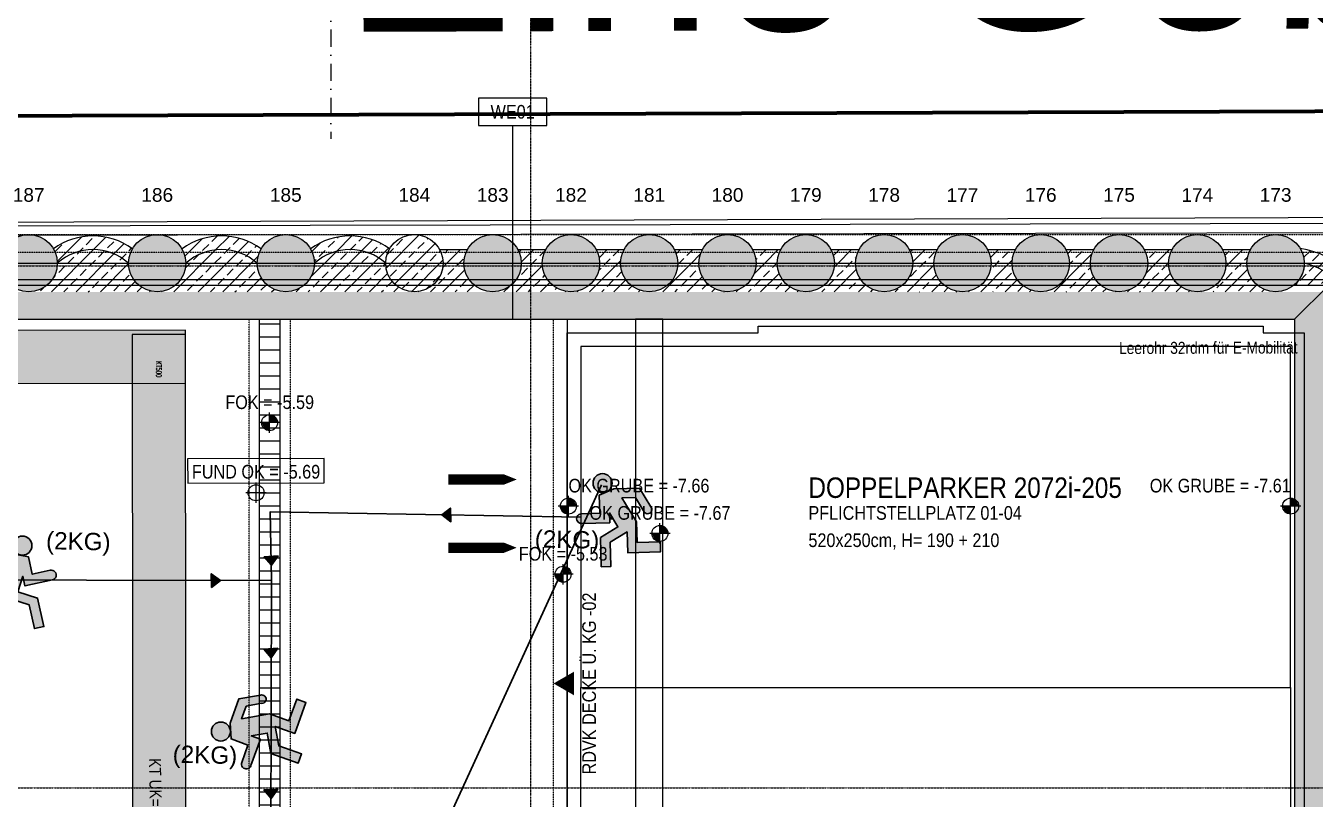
# Model space of a CAD drawing. Header units: millimetres. Extents: x -22184 to 119634, y -59962 to 51543.
# Drawn here: x 36323 to 45771, y -7859 to -2190 of the extents above; entities that cross this region are included whole.
import ezdxf
from ezdxf.enums import TextEntityAlignment as Align

# ---------------------------------------------------------------- set-up
doc = ezdxf.new("R2010")
doc.units = ezdxf.units.MM
for name, pattern in [('DASHDOT', [1, 0.5, -0.25, 0, -0.25]), ('HIDDEN2', [0.1875, 0.125, -0.0625]), ('STRICHPUNKT', [1, 0.5, -0.25, 0, -0.25]), ('STRICHPUNKTX2', [2, 1, -0.5, 0, -0.5])]:
    doc.linetypes.add(name, pattern=pattern)
for name, color, linetype in [('00-TXT---------M0', 8, 'Continuous'), ('00-WOL-G00-Lkg-M0', 22, 'Continuous'), ('01-SCH-G00-Lkg-M0', 8, 'STRICHPUNKTX2'), ('01-SYM-G00-Lkg-Aufbauten', 8, 'Continuous'), ('01-SYM-G00-Lkg-M0', 8, 'Continuous'), ('01-TXT---------M0', 1, 'Continuous'), ('01-TXT---------PP', 1, 'Continuous'), ('01-TXT-G00-LKG-M0', 1, 'Continuous'), ('02-ABB-G00-Lkg-M0', 50, 'Continuous'), ('02-ANS-G00-LKG-M0', 8, 'Continuous'), ('02-ANS-G00-Lkg-Rigol', 8, 'Continuous'), ('02-AXO-G00-Lkg-M0', 8, 'STRICHPUNKT'), ('02-DIM-G00-LKG-ROHBAU', 8, 'Continuous'), ('02-FIL-G00-Lkg-STB', 8, 'Continuous'), ('02-HID-G00-LKG-M0', 8, 'HIDDEN2'), ('02-PKW-G00-LKG-M0', 8, 'Continuous'), ('02-TWA-G00-LKG-M0', 4, 'Continuous'), ('02-TWB-G00-LKG-M0', 5, 'Continuous'), ('07-ANS-G00-Lkg-M0', 8, 'Continuous'), ('07-TXT---------M0', 8, 'Continuous'), ('09-VER-G00-LKG-GRUNDSTÜCKSGRENZE', 161, 'Continuous')]:
    doc.layers.add(name, color=color, linetype=linetype)
doc.layers.add('00_HLP-G00-LKG-M0', color=6, linetype='Continuous', plot=False)
doc.layers.add('00_HLP-G00-LKG-STELLPLATZ', color=60, linetype='Continuous', plot=False)
doc.layers.add('E_Bauangaben', color=242, linetype='Continuous', true_color=0xcb1042)
doc.layers.add('E_KABELTASSE', color=150, linetype='Continuous', true_color=0x007af5)
doc.styles.add('0.EG (1)$0$ERSTELLTER_STIL_2', font='ARIALN.TTF')
doc.styles.add('ARIAL', font='arial.ttf', dxfattribs={"width": 0.85})
doc.styles.add('ET_LEGENDE - Wohnung$0$ROMANS', font='romans.shx', dxfattribs={"width": 0.6})
doc.styles.get("Standard").update_dxf_attribs({"font": 'arial.ttf'})
doc.linetypes.add('ZICKZACK', pattern='A,0.00254,-5.08,[131,ltypeshp.shx,S=5.08,R=0,X=-5.08,Y=0],-10.16,[131,ltypeshp.shx,S=5.08,R=180,X=5.08,Y=0],-5.08', length=20.32254)
pattern_1 = [(45, (-38842.03, -63810.26), (-89.80256, 89.80256), []), (45, (-38752.23, -63810.26), (-89.80256, 89.80256), [63.5, -31.75])]
pattern_2 = [(45.1423, (16398.9, 6975.42), (-90.0253, 89.57924), []), (45.1423, (16488.7, 6975.64), (-90.0253, 89.57924), [63.5, -31.75])]
pattern_3 = [(45, (-38842.03, -63810.26), (-89.80256, 89.80256), []), (45, (-38752.23, -63810.26), (-89.80256, 89.80256), [63.5, -31.75])]

# ---------------------------------------------------------------- blocks, each defined once
blk = doc.blocks.new('*U105')
h = blk.add_hatch()
h.set_pattern_fill('DASH', color=256, scale=15, style=0)
h.set_pattern_definition([(0, (16872.58, 0), (47.625, 47.625), [47.625, -47.625])])
h.paths.add_polyline_path([(17873, 250), (0, 250), (0, -250), (17873, -250)])
blk.add_lwpolyline([(17873, 250), (0, 250), (0, -250), (17873, -250)], close=True)
at = {"style": 'ET_LEGENDE - Wohnung$0$ROMANS', "width": 0.6, "flags": 1}
for tag, p in [('RAUMBUCHNUMMER', (500, -550)), ('ANLAGE', (500, -700))]:
    blk.add_attdef(tag, text='', height=100, dxfattribs=at).set_placement(p, align=Align.MIDDLE)
for tag, p in [('TEILANLAGE_NR', (500, -850)), ('KOMPONENTE', (500, -1000)), ('KOMPONENTE_NR', (500, -1150)), ('BEZEICHNUNG', (500, -1300)), ('TYP', (500, -1450)), ('HERSTELLER', (500, -1600)), ('MODEL', (500, -1750)), ('LEISTUNG_MAX', (500, -1900)), ('SPEZIFISCH_1', (500, -2050)), ('SPEZIFISCH_2', (500, -2200)), ('SPEZIFISCH_3', (500, -2350)), ('SPEZIFISCH_4', (500, -2500)), ('SPEZIFISCH_5', (500, -2650)), ('GEWERKE_CODE', (500, -2800)), ('LV_POS', (500, -2950)), ('ZAEHLER', (500, -3100)), ('PLATZHALTER_1', (500, -3250)), ('PLATZHALTER_2', (500, -3400)), ('PLATZHALTER_3', (500, -3550)), ('JOBLISTE_VDMA', (500, -3700)), ('ET_SPEZIFISCH_1', (500, -3850)), ('ET_SPEZIFISCH_2', (500, -4000)), ('ET_SPEZIFISCH_3', (500, -4150)), ('ET_SPEZIFISCH_4', (500, -4300)), ('ET_SPEZIFISCH_5', (500, -4450)), ('ET_SPEZIFISCH_6', (500, -4600)), ('ET_SPEZIFISCH_7', (500, -4750))]:
    blk.add_attdef(tag, text='', height=100, dxfattribs=at).set_placement(p, align=Align.MIDDLE_CENTER)
blk = doc.blocks.new('*U122')
h = blk.add_hatch()
h.set_pattern_fill('DASH', color=256, scale=15, style=0)
h.set_pattern_definition([(0, (19073.78, 0), (47.625, 47.625), [47.625, -47.625])])
h.paths.add_polyline_path([(20074, 250), (0, 250), (0, -250), (20074, -250)])
blk.add_lwpolyline([(20074, 250), (0, 250), (0, -250), (20074, -250)], close=True)
at = {"insert": (250, 0), "char_height": 50, "width": 570.1, "attachment_point": 4, "style": 'ET_LEGENDE - Wohnung$0$ROMANS'}
blk.add_mtext('KT500', dxfattribs=at)
at = {"style": 'ET_LEGENDE - Wohnung$0$ROMANS', "width": 0.6, "flags": 1}
for tag, p in [('RAUMBUCHNUMMER', (500, -550)), ('ANLAGE', (500, -700))]:
    blk.add_attdef(tag, text='', height=100, dxfattribs=at).set_placement(p, align=Align.MIDDLE)
for tag, p in [('TEILANLAGE_NR', (500, -850)), ('KOMPONENTE', (500, -1000)), ('KOMPONENTE_NR', (500, -1150)), ('BEZEICHNUNG', (500, -1300)), ('TYP', (500, -1450)), ('HERSTELLER', (500, -1600)), ('MODEL', (500, -1750)), ('LEISTUNG_MAX', (500, -1900)), ('SPEZIFISCH_1', (500, -2050)), ('SPEZIFISCH_2', (500, -2200)), ('SPEZIFISCH_3', (500, -2350)), ('SPEZIFISCH_4', (500, -2500)), ('SPEZIFISCH_5', (500, -2650)), ('GEWERKE_CODE', (500, -2800)), ('LV_POS', (500, -2950)), ('ZAEHLER', (500, -3100)), ('PLATZHALTER_1', (500, -3250)), ('PLATZHALTER_2', (500, -3400)), ('PLATZHALTER_3', (500, -3550)), ('JOBLISTE_VDMA', (500, -3700)), ('ET_SPEZIFISCH_1', (500, -3850)), ('ET_SPEZIFISCH_2', (500, -4000)), ('ET_SPEZIFISCH_3', (500, -4150)), ('ET_SPEZIFISCH_4', (500, -4300)), ('ET_SPEZIFISCH_5', (500, -4450)), ('ET_SPEZIFISCH_6', (500, -4600)), ('ET_SPEZIFISCH_7', (500, -4750))]:
    blk.add_attdef(tag, text='', height=100, dxfattribs=at).set_placement(p, align=Align.MIDDLE_CENTER)
blk = doc.blocks.new('01-SQM')
at = {"layer": '01-TXT---------M0', "color": 1, "style": 'ARIAL', "width": 0.85}
blk.add_attdef('ROOM', (0, 0), '', height=0.15, dxfattribs=at)
blk.add_attdef('AREA', text='', height=0.1, dxfattribs=at).set_placement((0, -0.06), align=Align.TOP_LEFT)
at = {"layer": '01-TXT---------PP', "color": 1, "style": 'ARIAL', "width": 0.85}
blk.add_attdef('NR', text='', height=0.15, dxfattribs=at).set_placement((-0.1173, 0), align=Align.RIGHT)
blk.add_attdef('FLOOR', text='', height=0.1, dxfattribs=at).set_placement((0, -0.26), align=Align.TOP_LEFT)
blk = doc.blocks.new('01-HK1')
for p, q in [((-0.0005, -0.0742), (-0.0005, 0.0742)), ((0.0737, 0), (-0.0747, 0))]:
    blk.add_line(p, q)
blk.add_circle((-0.0005, 0), 0.0586)
for points in [[(-0.0005, 0.0586), (0.0409, 0.0414), (-0.0005, 0)], [(-0.0005, 0), (0.0581, 0), (0.0409, 0.0414)], [(-0.0591, 0), (-0.0419, -0.0414), (-0.0005, 0)], [(-0.0419, -0.0414), (-0.0005, -0.0586), (-0.0005, 0)]]:
    blk.add_solid(points)
at = {"layer": '01-TXT---------M0', "color": 8, "style": 'ARIAL', "width": 0.85}
blk.add_attdef('HEIGHT', text='', height=0.1, dxfattribs=at).set_placement((0, 0.2), align=Align.TOP_CENTER)
blk = doc.blocks.new('BodenWandaufbau')
blk.add_line((0.5972, -0.3907), (0.5972, -1.8107))
blk.add_lwpolyline([(0.5972, -0.3907), (0.8472, -0.3907), (0.8472, -0.1907), (0.3472, -0.1907), (0.3472, -0.3907)], close=True)
at = {"layer": '01-TXT---------M0', "color": 0, "style": 'ARIAL', "width": 0.85}
blk.add_attdef('NR', text='', height=0.1, rotation=0, dxfattribs=at).set_placement((0.5972, -0.2907), align=Align.MIDDLE)
blk = doc.blocks.new('07_Doppelparker_2_250x520')
blk.add_lwpolyline([(5.4, -2.6), (5.1, -2.6), (5.1, -2.65), (1.4, -2.65), (1.4, -2.6), (0, -2.6), (0, 2.6), (1.4, 2.6), (1.4, 2.65), (5.1, 2.65), (5.1, 2.6), (5.4, 2.6), (5.4, -2.6)])
for points in [[(0.1, 2.5), (0.1, 0), (5.3, 0), (5.3, 2.5)], [(0.1, -2.5), (0.1, 0), (5.3, 0), (5.3, -2.5)]]:
    blk.add_lwpolyline(points, close=True)
blk = doc.blocks.new('01-hk4')
blk.add_lwpolyline([(0, 0, 0, 0.270625, 0), (0, 0.234375, 0.270625, 0.270625, 0)], format="xyseb")
at = {"layer": '00-TXT---------M0', "color": 8, "style": 'ARIAL', "width": 0.85}
blk.add_attdef('HEIGHT', text='', height=0.1, dxfattribs=at).set_placement((0, 0.35), align=Align.CENTER)
blk = doc.blocks.new('01-HK2')
for p, q in [((0.098, 0), (-0.098, 0)), ((0, -0.098), (0, 0.098))]:
    blk.add_line(p, q)
blk.add_circle((0, 0), 0.0773)
at = {"layer": '01-TXT---------M0', "color": 8, "style": 'ARIAL', "width": 0.85}
blk.add_attdef('HEIGHT', text='', height=0.1, rotation=360, dxfattribs=at).set_placement((0, 0.132), align=Align.BOTTOM_CENTER)
blk = doc.blocks.new('schnittführung')
at = {"color": 4, "linetype": 'DASHDOT', "ltscale": 0.25}
blk.add_line((0.2375, -0.1378), (0.2375, 1.6622), dxfattribs=at)
blk.add_line((0.2375, -0.1378), (0.2375, 1.6622), dxfattribs=at)
blk.add_line((0.2375, -0.1378), (0.2375, 1.6622), dxfattribs=at)
at = {"color": 4}
blk.add_lwpolyline([(0.1875, 0.1378), (0.1875, -0.1378), (0, 0)], close=True, dxfattribs=at)
at = {"layer": '07-TXT---------M0', "color": 9, "style": 'ARIAL', "text_generation_flag": 6, "width": 0.85}
blk.add_attdef('SCHNITT', text='', height=0.15, rotation=270, dxfattribs=at).set_placement((-0.0373, 0), align=Align.CENTER)
blk = doc.blocks.new('Fluchtwegpfeil')
at = {"lineweight": 30}
h = blk.add_hatch(color=100, dxfattribs=at)
h.dxf.hatch_style = 1
h.paths.add_polyline_path([(178497.6, 33031), (178497.6, 32977.4), (178562.6, 32977.4), (178563.3, 32977.9)])
h.paths.add_polyline_path([(178562.6, 32977.4), (178497.6, 32977.4), (178497.6, 32929.8)])
at = {"color": 100, "lineweight": 30}
blk.add_lwpolyline([(178563.3, 32977.9), (178497.6, 33031), (178497.6, 32929.8), (178563.3, 32977.9)], dxfattribs=at)
blk = doc.blocks.new('9809550')
at = {"color": 18, "lineweight": 30, "true_color": 0x000000}
for points in [[(423921.7, 99168.8), (423956.8, 99168.8), (423956.8, 99202.9), (423984.5, 99214.5), (424033.7, 99214.5), (424053.8, 99178.3)], [(424040.2, 99170.9), (424025.2, 99196.7), (423999.7, 99196.8), (424026.2, 99150.3), (424026.2, 99110.9), (424070.2, 99110.9), (424070.2, 99092.3), (424007.5, 99092.3), (424007.5, 99131.7), (423975, 99113.1), (423975, 99067), (423956.5, 99067), (423956.5, 99122.4), (423990.5, 99141.9), (423975.1, 99168.8), (423975.1, 99150.2), (423921.7, 99150.3)]]:
    blk.add_lwpolyline(points, dxfattribs=at)
blk.add_circle((423963.6, 99225.9), 18.1, dxfattribs=at)
for centre, radius, start, end in [((424047.8, 99173.1), 7.96, 195.7299, 41.4005), ((423921.7, 99159.5), 9.27, 89.9849, 270.0151)]:
    blk.add_arc(centre, radius, start, end, dxfattribs=at)
blk = doc.blocks.new('750298750')
h = blk.add_hatch(color=3)
h.paths.add_polyline_path([(426943.6, 99576.9), (426968.1, 99576.8), (426982.5, 99552, 1.25347), (426995.6, 99559.2), (426976.3, 99594), (426929, 99594), (426902.3, 99582.8), (426902.3, 99550), (426868.6, 99550, 1), (426868.6, 99532.2), (426919.9, 99532.1), (426919.9, 99550), (426934.8, 99524.1), (426902.1, 99505.4), (426902.1, 99452.1), (426919.8, 99452.1), (426919.8, 99496.4), (426951.1, 99514.3), (426951.1, 99476.4), (427011.4, 99476.4), (427011.4, 99494.3), (426969.1, 99494.3), (426969.1, 99532.2)])
h.paths.add_polyline_path([(426891.5, 99604.9, 1), (426926.3, 99604.9, 1)])
at = {"xscale": 0.9619413167778113, "yscale": 0.9619413167778113, "zscale": 0.9619413167778113}
blk.add_blockref('9809550', (19080.8, 4155.4), dxfattribs=at)

msp = doc.modelspace()

# ---------------------------------------------------------------- hatches: boundary and pattern name
at = {"layer": '02-ANS-G00-Lkg-Rigol'}
h = msp.add_hatch(dxfattribs=at)
h.set_pattern_fill('ANSI31', color=256, scale=30, angle=422.04654196, style=0)
h.set_pattern_definition([(7e-07, (-38842.03, -63810.26), (-1e-06, 95.25), [])])
h.paths.add_polyline_path([(38035.5983, -4340.2556), (38185.5983, -4340.2556), (38185.5984, -9545.2557), (38035.5984, -9545.2557)])
at = {"layer": '02-FIL-G00-Lkg-STB'}
h = msp.add_hatch(dxfattribs=at)
h.set_pattern_fill('ANSI33', color=256, scale=20, angle=107.04654196, style=0)
h.set_pattern_definition(pattern_2)
h.paths.add_polyline_path([(28901.4419, -3827.5174, -0.128502076), (28928.2894, -3930.2557, -0.326749547), (29540.379, -3930.2557, -0.128502076), (29567.2265, -3827.5174, 0.292171609)])
h.paths.add_polyline_path([(29931.9409, -3824.7319, -0.132385596), (29960.379, -3930.2557, -0.38312611), (30482.4003, -3930.2557, -0.132385596), (30510.8383, -3824.7319, 0.326400736)])
h.paths.add_polyline_path([(30873.9623, -3824.7319, -0.132385596), (30902.4003, -3930.2557, -0.38312611), (31424.4216, -3930.2556, -0.132385596), (31452.8597, -3824.7319, 0.326400736)])
h.paths.add_polyline_path([(31815.9836, -3824.7319, -0.132385596), (31844.4216, -3930.2556, -0.38312611), (32366.443, -3930.2556, -0.132385596), (32394.881, -3824.7319, 0.326400736)])
h.paths.add_polyline_path([(32758.0049, -3824.7319, -0.132385596), (32786.443, -3930.2556, -0.38312611), (33308.4643, -3930.2556, -0.132385596), (33336.9023, -3824.7319, 0.326400736)])
h.paths.add_polyline_path([(33700.0262, -3824.7319, -0.132385596), (33728.4643, -3930.2556, -0.38312611), (34250.4856, -3930.2556, -0.132385596), (34278.9236, -3824.7319, 0.326400736)])
h.paths.add_polyline_path([(34642.0476, -3824.7319, -0.132385596), (34670.4856, -3930.2556, -0.38312611), (35192.5069, -3930.2556, -0.132385596), (35220.945, -3824.7319, 0.326400736)])
h.paths.add_polyline_path([(35584.0689, -3824.7319, -0.132385596), (35612.5069, -3930.2556, -0.38312611), (36134.5283, -3930.2556, -0.132385596), (36162.9663, -3824.7319, 0.326400736)])
h.paths.add_polyline_path([(36526.0902, -3824.7319, -0.132385596), (36554.5283, -3930.2556, -0.38312611), (37076.5496, -3930.2556, -0.132385596), (37104.9876, -3824.7319, 0.326400736)])
h.paths.add_polyline_path([(37468.1115, -3824.7318, -0.132385596), (37496.5496, -3930.2556, -0.38312611), (38018.5709, -3930.2556, -0.132385596), (38047.009, -3824.7318, 0.326400736)])
h.paths.add_polyline_path([(38410.1329, -3824.7318, -0.132385596), (38438.5709, -3930.2556, -0.38312611), (38960.5922, -3930.2556, -0.00013515), (38960.5923, -3930.142, -0.132299766), (38988.9378, -3824.6642, 0.326336138)])
h = msp.add_hatch(dxfattribs=at)
h.set_pattern_fill('ANSI33', color=256, scale=20, angle=107.04654196, style=0)
h.set_pattern_definition([(44.70755, (-36695.91, -241542.11), (-89.34302, 90.25976), []), (44.70755, (-36606.11, -241542.57), (-89.34302, 90.25976), [63.5, -31.75])])
edge = h.paths.add_edge_path()
edge.add_arc((29750.379, -3930.2557), 210, 107.04654196, 467.04654196)
edge = h.paths.add_edge_path()
edge.add_arc((30692.4003, -3930.2557), 210, 107.04654196, 467.04654196)
edge = h.paths.add_edge_path()
edge.add_arc((31634.4216, -3930.2556), 210, 107.04654196, 467.04654196)
edge = h.paths.add_edge_path()
edge.add_arc((32576.443, -3930.2556), 210, 107.04654196, 467.04654196)
edge = h.paths.add_edge_path()
edge.add_arc((33518.4643, -3930.2556), 210, 107.04654196, 467.04654196)
edge = h.paths.add_edge_path()
edge.add_arc((34460.4856, -3930.2556), 210, 107.04654196, 467.04654196)
edge = h.paths.add_edge_path()
edge.add_arc((35402.5069, -3930.2556), 210, 107.04654196, 467.04654196)
edge = h.paths.add_edge_path()
edge.add_arc((36344.5283, -3930.2556), 210, 107.04654196, 467.04654196)
edge = h.paths.add_edge_path()
edge.add_arc((37286.5496, -3930.2556), 210, 107.04654196, 467.04654196)
edge = h.paths.add_edge_path()
edge.add_arc((38228.5709, -3930.2556), 210, 107.04654196, 467.04654196)
edge = h.paths.add_edge_path()
edge.add_arc((39170.5922, -3930.2556), 210, 107.04654196, 467.04654196)
edge = h.paths.add_edge_path()
edge.add_arc((39170.5922, -3930.0286), 210, 107.04654196, 467.04654196)
edge = h.paths.add_edge_path()
edge.add_arc((39744.2709, -3930.2556), 210, 107.04654196, 467.04654196)
edge = h.paths.add_edge_path()
edge.add_arc((40317.9495, -3930.2555), 210, 107.04654196, 467.04654196)
edge = h.paths.add_edge_path()
edge.add_arc((40891.6281, -3930.2555), 210, 107.04654196, 467.04654196)
edge = h.paths.add_edge_path()
edge.add_arc((41465.3067, -3930.2555), 210, 107.04654196, 467.04654196)
edge = h.paths.add_edge_path()
edge.add_arc((42038.9853, -3930.2555), 210, 107.04654196, 467.04654196)
edge = h.paths.add_edge_path()
edge.add_arc((42612.664, -3930.2555), 210, 107.04654196, 467.04654196)
edge = h.paths.add_edge_path()
edge.add_arc((43186.3426, -3930.2555), 210, 107.04654196, 467.04654196)
edge = h.paths.add_edge_path()
edge.add_arc((43760.0212, -3930.2555), 210, 107.04654196, 467.04654196)
edge = h.paths.add_edge_path()
edge.add_arc((44333.6998, -3930.2555), 210, 107.04654196, 467.04654196)
edge = h.paths.add_edge_path()
edge.add_arc((44907.3784, -3930.2555), 210, 107.04654196, 467.04654196)
edge = h.paths.add_edge_path()
edge.add_arc((45481.0571, -3930.2555), 210, 107.04654196, 467.04654196)
h = msp.add_hatch(dxfattribs=at)
h.set_pattern_fill('ANSI33', color=256, scale=20, angle=107.04654196, style=0)
h.set_pattern_definition(pattern_1)
edge = h.paths.add_edge_path()
edge.add_arc((39170.5922, -3930.2556), 210, 107.04654196, 467.04654196)
h = msp.add_hatch(dxfattribs=at)
h.set_pattern_fill('ANSI33', color=256, scale=20, angle=107.04654196, style=0)
h.set_pattern_definition(pattern_2)
h.paths.add_polyline_path([(29540.379, -3930.2557, 0.326749547), (28928.2894, -3930.2557, -0.414213562), (28718.2894, -4140.2557), (29750.379, -4140.2557, -0.414213563)])
h.paths.add_polyline_path([(30482.4003, -3930.2557, 0.38312611), (29960.379, -3930.2557, -0.414213562), (29750.379, -4140.2557), (30692.4003, -4140.2557, -0.414213563)])
h.paths.add_polyline_path([(31424.4216, -3930.2556, 0.38312611), (30902.4003, -3930.2557, -0.414213562), (30692.4003, -4140.2557), (31634.4216, -4140.2556, -0.414213563)])
h.paths.add_polyline_path([(32366.443, -3930.2556, 0.38312611), (31844.4216, -3930.2556, -0.414213562), (31634.4216, -4140.2556), (32576.443, -4140.2556, -0.414213563)])
h.paths.add_polyline_path([(33308.4643, -3930.2556, 0.38312611), (32786.443, -3930.2556, -0.414213562), (32576.443, -4140.2556), (33518.4643, -4140.2556, -0.414213562)])
h.paths.add_polyline_path([(34250.4856, -3930.2556, 0.38312611), (33728.4643, -3930.2556, -0.414213562), (33518.4643, -4140.2556), (34460.4856, -4140.2556, -0.414213562)])
h.paths.add_polyline_path([(35192.5069, -3930.2556, 0.38312611), (34670.4856, -3930.2556, -0.414213562), (34460.4856, -4140.2556), (35402.5069, -4140.2556, -0.414213563)])
h.paths.add_polyline_path([(36134.5283, -3930.2556, 0.38312611), (35612.5069, -3930.2556, -0.414213562), (35402.5069, -4140.2556), (36344.5283, -4140.2556, -0.414213563)])
h.paths.add_polyline_path([(37076.5496, -3930.2556, 0.38312611), (36554.5283, -3930.2556, -0.414213562), (36344.5283, -4140.2556), (37286.5496, -4140.2556, -0.414213562)])
h = msp.add_hatch(dxfattribs=at)
h.set_pattern_fill('ANSI33', color=256, scale=20, angle=107.04654196, style=0)
h.set_pattern_definition(pattern_2)
h.paths.add_polyline_path([(38018.5709, -3930.2556, 0.38312611), (37496.5496, -3930.2556, -0.414213562), (37286.5496, -4140.2556), (38228.5709, -4140.2556, -0.414213563)])
h.paths.add_polyline_path([(38960.5922, -3930.2556, 0.38312611), (38438.5709, -3930.2556, -0.414213562), (38228.5709, -4140.2556), (39170.5922, -4140.2556, -0.414213563)])
h.paths.add_polyline_path([(39534.271, -3930.0417), (39380.5922, -3930.0362, -0.00012616), (39380.5922, -3930.1422, -0.414371739), (39170.5922, -4140.2556), (39744.2709, -4140.2556, -0.414511859)])
h.paths.add_polyline_path([(40107.9496, -3930.0623), (39954.2708, -3930.0568, -0.41449079), (39744.2709, -4140.2556), (40317.9495, -4140.2555, -0.41448308)])
h.paths.add_polyline_path([(40681.6282, -3930.0829), (40527.9494, -3930.0774, -0.414462011), (40317.9495, -4140.2555), (40891.6281, -4140.2555, -0.414454302)])
h.paths.add_polyline_path([(41255.3068, -3930.1036), (41101.628, -3930.098, -0.414433233), (40891.6281, -4140.2555), (41465.3067, -4140.2555, -0.414425524)])
h.paths.add_polyline_path([(41828.9854, -3930.1242), (41675.3067, -3930.1187, -0.414404455), (41465.3067, -4140.2555), (42038.9853, -4140.2555, -0.414396747)])
h.paths.add_polyline_path([(42402.664, -3930.1448), (42248.9853, -3930.1393, -0.414375679), (42038.9853, -4140.2555), (42612.664, -4140.2555, -0.41436797)])
h.paths.add_polyline_path([(42976.3426, -3930.1654), (42822.6639, -3930.1599, -0.414346902), (42612.664, -4140.2555), (43186.3426, -4140.2555, -0.414339194)])
h.paths.add_polyline_path([(43550.0212, -3930.1861), (43396.3426, -3930.1805, -0.414318127), (43186.3426, -4140.2555), (43760.0212, -4140.2555, -0.414310418)])
h.paths.add_polyline_path([(44123.6998, -3930.2067), (43970.0212, -3930.2012, -0.414289352), (43760.0212, -4140.2555), (44333.6998, -4140.2555, -0.414281643)])
h.paths.add_polyline_path([(44697.3784, -3930.2273), (44543.6998, -3930.2218, -0.414260577), (44333.6998, -4140.2555), (44907.3784, -4140.2555, -0.414252869)])
h.paths.add_polyline_path([(45271.0571, -3930.2479), (45117.3784, -3930.2424, -0.414231803), (44907.3784, -4140.2555), (45481.0571, -4140.2555, -0.414224095)])
h = msp.add_hatch(dxfattribs=at)
h.set_pattern_fill('ANSI33', color=256, scale=20, angle=107.04654196, style=0)
h.set_pattern_definition(pattern_2)
h.paths.add_polyline_path([(39559.7245, -3830.0426), (39355.2577, -3830.0353, -0.124720049), (39380.5922, -3930.0362), (39534.271, -3930.0417, -0.124754358)])
h.paths.add_polyline_path([(40133.3919, -3830.0632), (39928.8244, -3830.0559, -0.124754358), (39954.2708, -3930.0568), (40107.9496, -3930.0623, -0.124750919)])
h.paths.add_polyline_path([(40707.0593, -3830.0839), (40502.5143, -3830.0765, -0.124750919), (40527.9494, -3930.0774), (40681.6282, -3930.0829, -0.124747482)])
h.paths.add_polyline_path([(41280.7267, -3830.1045), (41076.2041, -3830.0971, -0.124747482), (41101.628, -3930.098), (41255.3068, -3930.1036, -0.124744047)])
h.paths.add_polyline_path([(41854.3942, -3830.1251), (41649.8939, -3830.1178, -0.124744047), (41675.3067, -3930.1187), (41828.9854, -3930.1242, -0.124740613)])
h.paths.add_polyline_path([(42428.0616, -3830.1457), (42223.5837, -3830.1384, -0.124740613), (42248.9853, -3930.1393), (42402.664, -3930.1448, -0.124737182)])
h.paths.add_polyline_path([(43001.729, -3830.1664), (42797.2735, -3830.159, -0.124737182), (42822.6639, -3930.1599), (42976.3426, -3930.1654, -0.124733752)])
h.paths.add_polyline_path([(43575.3965, -3830.187), (43370.9633, -3830.1796, -0.124733752), (43396.3426, -3930.1805), (43550.0212, -3930.1861, -0.124730323)])
h.paths.add_polyline_path([(44149.0639, -3830.2076), (43944.6531, -3830.2002, -0.124730323), (43970.0212, -3930.2012), (44123.6998, -3930.2067, -0.124726897)])
h.paths.add_polyline_path([(44722.7314, -3830.2282), (44518.3429, -3830.2209, -0.124726897), (44543.6998, -3930.2218), (44697.3784, -3930.2273, -0.124723472)])
h.paths.add_polyline_path([(45296.3988, -3830.2488), (45092.0327, -3830.2415, -0.124723472), (45117.3784, -3930.2424), (45271.0571, -3930.2479, -0.124720049)])
h = msp.add_hatch(dxfattribs=at)
h.set_pattern_fill('ANSI33', color=256, scale=20, angle=107.04654196, style=0)
h.set_pattern_definition(pattern_3)
h.paths.add_polyline_path([(45661.8707, -3823.4545, -0.134179168), (45691.0571, -3930.2555, -0.290267267), (46080.5943, -4320.2555, -0.134099569), (46187.3386, -4349.4085, 0.336602262)])
h = msp.add_hatch(dxfattribs=at)
h.set_pattern_fill('ANSI33', color=256, scale=20, angle=107.04654196, style=0)
h.set_pattern_definition([(45, (-12262.05, -43210.26), (-89.80256, 89.80256), []), (45, (-12172.24, -43210.26), (-89.80256, 89.80256), [63.5, -31.75])])
edge = h.paths.add_edge_path()
edge.add_line((45617.0718, -4090.2555), (45870.5944, -4090.2555))
edge.add_line((45870.5944, -4090.2555), (45870.5923, -4511.7549))
edge.add_arc((46081.2016, -4531.8173), 211.5627, 90.16447577, 174.55847402, ccw=False)
edge.add_arc((45578.2294, -4432.4867), 514.7488, 12.59341763, 77.33855109)
edge.add_arc((45481.0571, -3930.2555), 210, -49.63240583, 0.00000074, ccw=False)
h = msp.add_hatch(dxfattribs=at)
h.set_pattern_fill('ANSI33', color=256, scale=20, angle=107.04654196, style=0)
h.set_pattern_definition(pattern_1)
h.paths.add_polyline_path([(45870.5922, -4140.2555), (28507.0228, -4140.2557), (28308.1107, -4340.2557), (45670.5922, -4340.2555)])
h = msp.add_hatch(dxfattribs=at)
h.set_pattern_fill('ANSI33', color=256, scale=20, angle=107.04654196, style=0)
h.set_pattern_definition(pattern_3)
h.paths.add_polyline_path([(45870.5922, -4090.2555), (45620.5922, -4340.2555), (45620.5931, -15140.2558), (45620.5937, -15140.2558), (45620.5931, -15390.2558), (45620.5935, -19890.2555), (45670.5935, -19890.2555), (45670.5935, -20090.2555), (45620.5935, -20090.2555), (45620.5939, -24615.2555), (45620.5939, -24615.2555), (45620.5939, -24765.2555), (45620.5942, -28170.2555), (45620.5942, -28170.2555), (45620.5942, -28370.2555), (45620.5946, -33191.8022), (45870.5946, -33444.8201)])

# ---------------------------------------------------------------- linework, layer by layer
at = {"color": 1, "lineweight": 90}
msp.add_lwpolyline([(-22183.5033, -3051.9809), (94105.7942, -2647.7813)], dxfattribs=at)
at = {"color": 4, "lineweight": 30}
msp.add_lwpolyline([(40541.3059, -5553.167), (38067.6946, -10952.7878)], dxfattribs=at)
at = {"color": 102, "lineweight": 30, "true_color": 0x21de37}
for points in [[(40390.5926, -5790.2555), (38114.1184, -5751.8793), (38124.5691, -6255.8592)], [(29990.2195, -6240.2557), (38124.5691, -6255.8592), (38111.3918, -10944.9376)]]:
    msp.add_lwpolyline(points, dxfattribs=at)
at = {"layer": '00-WOL-G00-Lkg-M0', "linetype": 'ZICKZACK', "ltscale": 0.005}
msp.add_lwpolyline([(38510.2127, -5360.4615), (37509.3126, -5362.9474), (37509.7563, -5541.5963), (38510.6565, -5539.1103)], close=True, dxfattribs=at)
at = {"layer": '00_HLP-G00-LKG-M0'}
msp.add_lwpolyline([(-7962.4861, 14042.6163), (6138.2554, 14151.8913), (6128.3431, 12209.9263), (28815.6843, 12266.2745), (28718.2894, -3930.2557), (46080.5922, -3930.2555), (46080.5946, -33657.3553), (34060.5986, -33513.1155), (34060.5985, -24900.2556), (19080.5985, -24900.2558), (19080.5983, -3432.2786), (-8051.7171, -3439.0642)], close=True, dxfattribs=at)
at = {"layer": '00_HLP-G00-LKG-M0', "linetype": 'HIDDEN2'}
msp.add_lwpolyline([(34020.5984, -12440.2556), (34020.5983, -3850.2556), (46120.5983, -3850.2555), (46120.5986, -33737.8411)], dxfattribs=at)
at = {"layer": '00_HLP-G00-LKG-M0', "linetype": 'HIDDEN2', "ltscale": 2}
msp.add_lwpolyline([(34220.5984, -12640.2556), (34220.5983, -4050.2556), (45920.5983, -4050.2555), (45920.5986, -33535.4267)], dxfattribs=at)
at = {"layer": '00_HLP-G00-LKG-STELLPLATZ'}
for points in [[(39420.5922, -5515.2555, 75, 75, 0), (39670.5922, -5515.2555, 200, 0, 0), (39920.5922, -5515.2555, 0, 0, 0)], [(39420.5923, -6015.2555, 75, 75, 0), (39670.5923, -6015.2555, 200, 0, 0), (39920.5923, -6015.2555, 0, 0, 0)]]:
    msp.add_lwpolyline(points, format="xyseb", dxfattribs=at)
at = {"layer": '02-ABB-G00-Lkg-M0'}
msp.add_lwpolyline([(33662.7913, -3660.555), (33661.835, -3729.3928), (46233.8142, -3705.5837), (46234.1216, -3593.9739)], dxfattribs=at)
at = {"layer": '02-ANS-G00-LKG-M0'}
msp.add_lwpolyline([(40290.5922, -4340.2555), (40290.5924, -15110.2559)], dxfattribs=at)
at = {"layer": '02-ANS-G00-Lkg-Rigol'}
for points in [[(38035.5983, -4340.2556), (38185.5983, -4340.2556), (38185.5984, -9545.2557), (38035.5984, -9545.2557)], [(40990.5927, -9670.2549), (40990.5926, -4340.2555), (40790.5926, -4340.2555), (40790.5927, -9670.2549)]]:
    msp.add_lwpolyline(points, close=True, dxfattribs=at)
at = {"layer": '02-AXO-G00-Lkg-M0'}
for points in [[(40020.5983, -1486.5574), (40020.5987, -36413.9992)], [(15981.3345, -3950.2571), (49670.5983, -3950.2567)], [(16057.9668, -7775.2558), (49670.5983, -7775.2554)]]:
    msp.add_lwpolyline(points, dxfattribs=at)
at = {"layer": '02-FIL-G00-Lkg-STB'}
msp.add_lwpolyline([(45617.0718, -4090.2555), (45870.5944, -4090.2555), (45870.5923, -4511.7549, -0.385837799), (46080.5943, -4320.2555, 0.290267268), (45691.0571, -3930.2555, -0.2200125), (45617.0718, -4090.2555, 1.1526614)], format="xyb", dxfattribs=at)
msp.add_lwpolyline([(45620.5922, -4340.2555), (45870.5922, -4090.2555)], dxfattribs=at)
at = {"layer": '02-HID-G00-LKG-M0', "color": 4}
for p, q in [((28929.556, -3720.2557), (46290.5922, -3720.2555)), ((28507.323, -4090.2557), (45870.5922, -4090.2555))]:
    msp.add_line(p, q, dxfattribs=at)
at = {"layer": '02-HID-G00-LKG-M0'}
for points in [[(37960.5984, -9515.2557), (37960.5983, -4340.2556)], [(38260.5983, -4340.2556), (38260.5984, -9515.2557)], [(40190.5984, -15110.2559), (40190.5983, -4340.2555)]]:
    msp.add_lwpolyline(points, dxfattribs=at)
at = {"layer": '02-TWA-G00-LKG-M0'}
for p, q in [((28507.323, -4090.2557), (45870.5922, -4090.2555)), ((28255.8156, -4340.2557), (45620.5922, -4340.2555)), ((45620.5922, -4340.2555), (45620.5931, -15140.2558))]:
    msp.add_line(p, q, dxfattribs=at)
for points in [[(39355.1346, -3830.0353), (39559.7245, -3830.0426)], [(39928.8244, -3830.0559), (40133.3919, -3830.0632)], [(40502.5143, -3830.0765), (40707.0593, -3830.0839)], [(41076.2041, -3830.0971), (41280.7267, -3830.1045)], [(41649.8939, -3830.1178), (41854.3942, -3830.1251)], [(42223.5837, -3830.1384), (42428.0616, -3830.1457)], [(42797.2735, -3830.159), (43001.729, -3830.1664)], [(43370.9633, -3830.1796), (43575.3965, -3830.187)], [(43944.6531, -3830.2002), (44149.0639, -3830.2076)], [(44518.3429, -3830.2209), (44722.7314, -3830.2282)], [(45092.0327, -3830.2415), (45296.3988, -3830.2488)], [(39380.5921, -3930.0362), (39534.271, -3930.0417)], [(39954.2708, -3930.0568), (40107.9496, -3930.0623)], [(40527.9494, -3930.0774), (40681.6282, -3930.0829)], [(41101.628, -3930.098), (41255.3068, -3930.1036)], [(41675.3067, -3930.1187), (41828.9854, -3930.1242)], [(42248.9853, -3930.1393), (42402.664, -3930.1448)], [(42822.6639, -3930.1599), (42976.3426, -3930.1654)], [(43396.3426, -3930.1805), (43550.0212, -3930.1861)], [(43970.0212, -3930.2012), (44123.6998, -3930.2067)], [(44543.6998, -3930.2218), (44697.3784, -3930.2273)], [(45117.3784, -3930.2424), (45271.0571, -3930.2479)]]:
    msp.add_lwpolyline(points, dxfattribs=at)
for centre in [(36344.5283, -3930.2556), (37286.5496, -3930.2556), (38228.5709, -3930.2556), (39170.5922, -3930.0286), (39170.5922, -3930.2556), (39744.2709, -3930.2556), (40317.9495, -3930.2555), (40891.6281, -3930.2555), (41465.3067, -3930.2555), (42038.9853, -3930.2555), (42612.664, -3930.2555), (43186.3426, -3930.2555), (43760.0212, -3930.2555), (44333.6998, -3930.2555), (44907.3784, -3930.2555), (45481.0571, -3930.2555)]:
    msp.add_circle(centre, 210, dxfattribs=at)
for centre, radius, start, end in [((36815.5389, -4220.8884), 490.6328, 53.84655917, 126.15344219), ((37757.5602, -4220.8884), 490.6328, 53.84655916, 126.15344221), ((38699.5816, -4220.8884), 490.6328, 53.84655921, 126.15344224), ((36815.5389, -4220.8884), 390.6328, 48.073719, 131.92628237), ((37757.5602, -4220.8884), 390.6328, 48.07371898, 131.92628239), ((38699.5816, -4220.8884), 390.6328, 48.07371902, 131.92628243), ((45578.2294, -4432.4867), 614.7488, 7.76681951, 82.18021713), ((45578.2294, -4432.4867), 514.7488, 12.59341765, 77.33855107)]:
    msp.add_arc(centre, radius, start, end, dxfattribs=at)
at = {"layer": '02-TWB-G00-LKG-M0'}
msp.add_lwpolyline([(46510.9198, 14540.2438), (46323.9441, -3449.7752), (46255.4603, -3450.2447), (46256.4224, -3593.8244), (29144.184, -3657.1023), (29164.1062, -842.5441), (29179.4128, 1320.4781), (29183.7415, 4627.4479), (29190.8102, 8479.7074), (29167.3227, 14337.4395), (33563.1265, 14419.3999), (33557.5339, 14719.3477), (46510.9198, 14540.2438)], dxfattribs=at)
at = {"layer": '07-ANS-G00-Lkg-M0'}
for points in [[(40390.2279, -5222.3455, 0, 0, 0), (40515.2279, -5222.3455, 50, 0, 0), (40665.2279, -5222.3455, 0, 0, 0)], [(43182.9668, -5222.3455, 0, 0, 0), (42932.9668, -5222.3455, 50, 0, 0), (42782.9668, -5222.3455, 0, 0, 0)]]:
    msp.add_lwpolyline(points, format="xyseb", dxfattribs=at)
at = {"layer": '09-VER-G00-LKG-GRUNDSTÜCKSGRENZE'}
msp.add_lwpolyline([(46320.5946, -33963.5796), (35157.5245, -33836.2833), (18662.33, -33632.8582), (18754.7965, -3688.8398), (-8163.2573, -3739.9113), (-8293.2525, -3739.2477), (-8210.7284, 12428.4405), (-8200.9673, 14340.7771), (6792.8051, 14456.9728), (29155.5618, 14512.5148), (29037.8747, -3669.9827), (29172.0932, -3669.0752), (46320.5922, -3636.5394)], close=True, dxfattribs=at)

# ---------------------------------------------------------------- block references
at = {"color": 102, "lineweight": 30, "true_color": 0x21de37, "yscale": 4.006823643639401, "zscale": 4.006823643639401}
for p, xscale, rotation in [((-1657398.2276, -455243.1045), 4.006823643639401, 1.701082972645745), ((1792603.264, -31510.9703), -4.006823643639401, 12.30092741117817), ((-161755.0042, -1752485.2532), 4.006823643639401, 70.3449777113895)]:
    msp.add_blockref('750298750', p, dxfattribs=dict(at, xscale=xscale, rotation=rotation))
at = {"color": 100, "lineweight": 30}
for p, rotation in [((216959.7036, 32101.2855), 181.5756945730868), ((-4770.763, 170300.0026), 273.199805179001), ((-139839.3054, -44132.2087), 1.575694573086957), ((-4773.1251, 169623.0457), 273.199805179001), ((-4773.1044, 168591.4193), 273.199805179001)]:
    msp.add_blockref('Fluchtwegpfeil', p, dxfattribs=dict(at, rotation=rotation))
at = {"layer": '01-SCH-G00-Lkg-M0'}
ref = msp.add_blockref('schnittführung', (38320.4667, -1355.4339), dxfattribs=dict(at, xscale=-1000, yscale=1000, zscale=1000, rotation=180.0000006823919))
ref.add_attrib('SCHNITT', 'S11', dxfattribs={"layer": '07-TXT---------M0', "color": 9, "height": 150, "rotation": 270.00000068, "style": 'ARIAL', "text_generation_flag": 6, "width": 0.85}).set_placement((38283.2075, -1355.4339), align=Align.BOTTOM_CENTER)
at = {"layer": '01-SYM-G00-Lkg-Aufbauten', "xscale": 1000, "yscale": 1000, "zscale": 1000, "rotation": 7.020275874e-07}
msp.add_blockref('BodenWandaufbau', (39293.4221, -2529.5955), dxfattribs=at).add_auto_attribs({'NR': 'WE01'})
at = {"layer": '01-SYM-G00-Lkg-M0', "xscale": 1000, "yscale": 1000, "zscale": 1000, "rotation": 4.19680567952e-05}
for p, values in [((38110.5979, -5098.6783), {'HEIGHT': 'FOK = -5.59'}), ((40970.5926, -5910.2542), {'HEIGHT': 'OK GRUBE = -7.67'}), ((40260.7849, -6209.7477), {'HEIGHT': 'FOK = -5.53'})]:
    msp.add_blockref('01-HK1', p, dxfattribs=at).add_auto_attribs(values)
at = {"layer": '01-SYM-G00-Lkg-M0'}
ref = msp.add_blockref('01-HK2', (38010.5983, -5612.5056), dxfattribs=dict(at, xscale=757.5757580624575, yscale=757.5757580613007, zscale=757.5757580681662, rotation=7.013054232e-07))
ref.add_attrib('HEIGHT', 'FUND OK = -5.69', dxfattribs={"layer": '01-TXT---------M0', "color": 8, "height": 100, "rotation": 0.0000007, "style": 'ARIAL', "width": 0.85}).set_placement((38010.5983, -5538.2868), align=Align.BOTTOM_CENTER)
ref = msp.add_blockref('01-HK1', (40299.8891, -5710.2542), dxfattribs=dict(at, xscale=1000, yscale=1000, zscale=1000, rotation=4.19680567952e-05))
ref.add_attrib('HEIGHT', 'OK GRUBE = -7.66', dxfattribs={"layer": '01-TXT---------M0', "color": 8, "height": 100, "rotation": 0.00004197, "style": 'ARIAL', "width": 0.85}).set_placement((40299.889, -5510.2542), align=Align.TOP_LEFT)
ref = msp.add_blockref('01-HK1', (45591.8064, -5710.2539), dxfattribs=dict(at, xscale=1000, yscale=1000, zscale=1000, rotation=4.19680567952e-05))
ref.add_attrib('HEIGHT', 'OK GRUBE = -7.61', dxfattribs={"layer": '01-TXT---------M0', "color": 8, "height": 100, "rotation": 0.00004197, "style": 'ARIAL', "width": 0.85}).set_placement((45591.8062, -5510.2539), align=Align.TOP_RIGHT)
ref = msp.add_blockref('01-hk4', (40190.5983, -7010.2555), dxfattribs=dict(at, xscale=-640.0000004476773, yscale=640.0000004059359, zscale=640.0000004327276, rotation=270.0000006737079))
ref.add_attrib('HEIGHT', 'RDVK DECKE Ü. KG -02', dxfattribs={"layer": '00-TXT---------M0', "color": 8, "extrusion": (0, 0, -1), "height": 100, "rotation": 89.99999932, "style": 'ARIAL', "text_generation_flag": 4, "width": 0.85}).set_placement((-40451.3198, -7010.2555), align=Align.MIDDLE_CENTER)
at = {"layer": '01-TXT-G00-LKG-M0', "xscale": 1000, "yscale": 1000, "zscale": 1000, "rotation": 6.787364478e-07}
msp.add_blockref('01-SQM', (42057.9668, -5650.2555), dxfattribs=at).add_auto_attribs({'ROOM': 'DOPPELPARKER 2072i-205', 'AREA': 'PFLICHTSTELLPLATZ 01-04', 'FLOOR': '520x250cm, H= 190 + 210'})
at = {"layer": '02-PKW-G00-LKG-M0', "xscale": 1000, "yscale": 1000, "zscale": 1000, "rotation": 6.836797563e-07}
msp.add_blockref('07_Doppelparker_2_250x520', (40290.5926, -7040.2555), dxfattribs=at)
at = {"layer": 'E_KABELTASSE'}
for name, p, xscale, yscale, zscale, rotation in [('*U105', (23525.2882, -4628.4418), 0.7815528383329629, 0.7815528383329629, 0.7815528383329629, 0.055014293593631), ('*U122', (37298.102, -4452.6476), 0.781552838332963, 0.781552838332963, 0.781552838332963, 270.0550142935936)]:
    msp.add_blockref(name, p, dxfattribs=dict(at, xscale=xscale, yscale=yscale, zscale=zscale, rotation=rotation))

# ---------------------------------------------------------------- texts
at = {"color": 1, "lineweight": 30, "insert": (38623.7451, 3599.4125), "char_height": 1346.1388571, "attachment_point": 1, "rotation": 0.19914849}
msp.add_mtext_dynamic_manual_height_columns('Hier teilt sich der Fluchtweg weil wir zwei Gebäude habe^Jdie einen Fluchtweg bieten, und deshalb teilen wir das in der mitte\\PEine Gebäude Hälfte (Mollgasse in dem Fall) und andere Gebäudehälfte (Anastasius-Grüngasse)', width=284987.978095, gutter_width=6730.6943, heights=[0], dxfattribs=at)
at = {"color": 3, "lineweight": 30, "char_height": 126.96738, "attachment_point": 1, "rotation": 358.73889307}
for insert in [(36473.5953, -5898.8492), (40054.2618, -5885.6333), (37401.3482, -7463.8882)]:
    msp.add_mtext_dynamic_manual_height_columns('(2KG)', width=26879.974359, gutter_width=634.8369, heights=[0], dxfattribs=dict(at, insert=insert))
at = {"layer": '02-DIM-G00-LKG-ROHBAU', "char_height": 100, "width": 100, "attachment_point": 5, "rotation": 0.00000068}
for s, insert in [('{\\fArial|b0|i0|c0|p34;187}', (36344.5282, -3430.2556)), ('{\\fArial|b0|i0|c0|p34;186}', (37286.5496, -3430.2556)), ('{\\fArial|b0|i0|c0|p34;185}', (38228.5709, -3430.2556)), ('{\\fArial|b0|i0|c0|p34;184}', (39170.5922, -3430.0286)), ('{\\fArial|b0|i0|c0|p34;183}', (39744.2708, -3430.2556)), ('{\\fArial|b0|i0|c0|p34;182}', (40317.9495, -3430.2555)), ('{\\fArial|b0|i0|c0|p34;181}', (40891.6281, -3430.2555)), ('{\\fArial|b0|i0|c0|p34;180}', (41465.3067, -3430.2555)), ('{\\fArial|b0|i0|c0|p34;179}', (42038.9853, -3430.2555)), ('{\\fArial|b0|i0|c0|p34;178}', (42612.664, -3430.2555)), ('{\\fArial|b0|i0|c0|p34;177}', (43186.3426, -3430.2555)), ('{\\fArial|b0|i0|c0|p34;176}', (43760.0212, -3430.2555)), ('{\\fArial|b0|i0|c0|p34;175}', (44333.6998, -3430.2555)), ('{\\fArial|b0|i0|c0|p34;174}', (44907.3784, -3430.2555)), ('{\\fArial|b0|i0|c0|p34;173}', (45481.0571, -3430.2555))]:
    msp.add_mtext(s, dxfattribs=dict(at, insert=insert))
at = {"layer": 'E_Bauangaben', "color": 5, "lineweight": 140, "insert": (44988.4784, -4594.8504), "char_height": 87.794655, "attachment_point": 8, "rotation": 0.18845752, "style": '0.EG (1)$0$ERSTELLTER_STIL_2'}
msp.add_mtext('\\A1;Leerohr 32rdm für E-Mobilität', dxfattribs=at)
at = {"layer": 'E_Bauangaben', "lineweight": 0, "insert": (37218.1512, -8015.0669), "char_height": 87.794655, "attachment_point": 8, "rotation": 271.10823712, "style": '0.EG (1)$0$ERSTELLTER_STIL_2'}
msp.add_mtext('\\A1;KT UK=+2,11 FBOK', dxfattribs=at)

doc.saveas('drawing.dxf')
